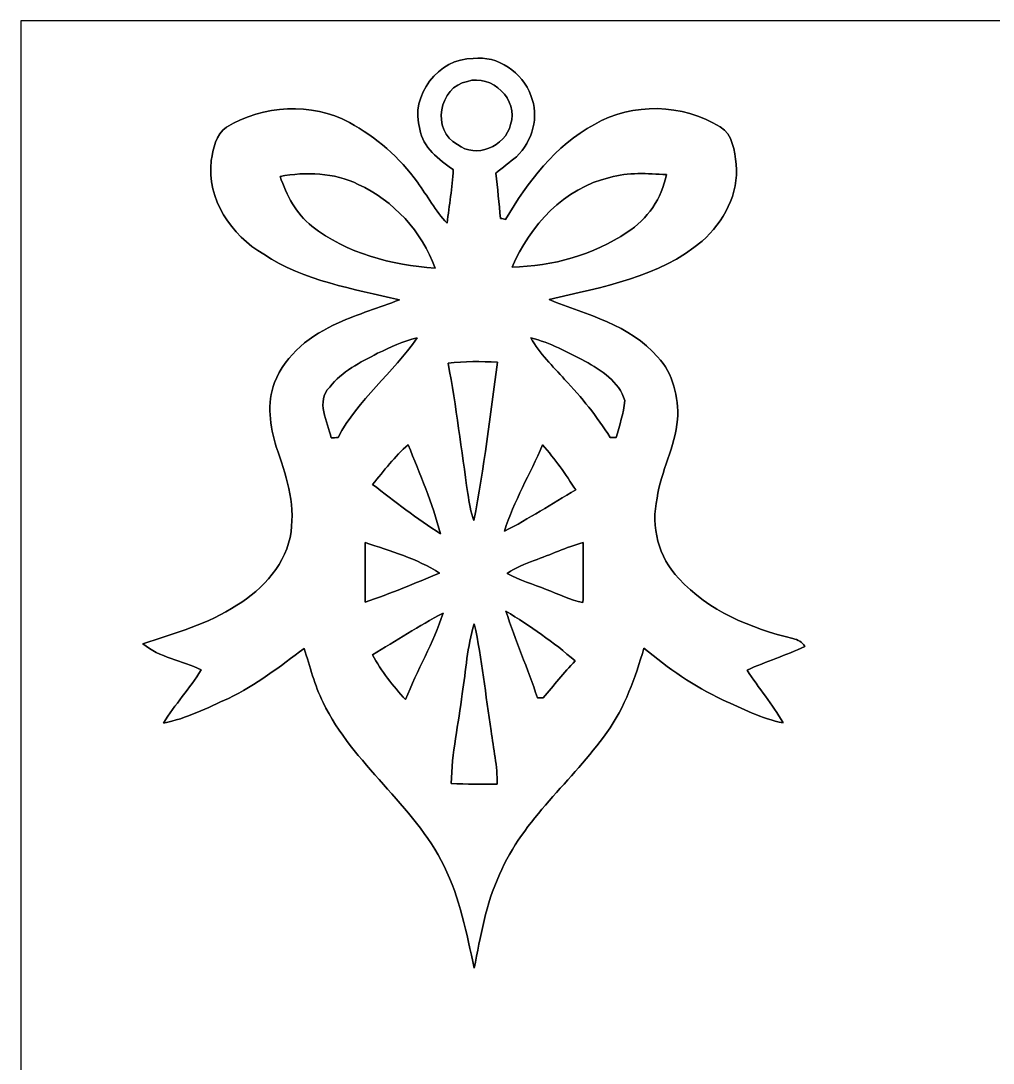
# Model space of a CAD drawing. Header units: centimetres. Extents: x -16.8 to 16.8, y -16.7 to 16.7.
# Drawn here: x -16.77 to -1.22, y 0 to 16.67 of the extents above; entities that cross this region are included whole.
import ezdxf

# ---------------------------------------------------------------- set-up
doc = ezdxf.new("R2010")
doc.units = ezdxf.units.CM
doc.header["$MEASUREMENT"] = 0
doc.layers.add('Layer 1', color=7, linetype='Continuous')

msp = doc.modelspace()

# ---------------------------------------------------------------- linework, layer by layer
at = {"layer": 'Layer 1', "color": 7}
for points, knots in [([(-16.77458, 16.66875), (-16.77458, 16.66875), (16.77458, 16.66875), (16.77458, 16.66875), (16.77458, 16.66875), (16.77458, 16.66875), (16.77458, -16.66875), (16.77458, -16.66875), (16.77458, -16.66875), (16.77458, -16.66875), (-16.77458, -16.66875), (-16.77458, -16.66875), (-16.77458, -16.66875), (-16.77458, -16.66875), (-16.77458, 16.66875), (-16.77458, 16.66875), (-16.77458, 16.66875), (-16.77458, 16.66875), (-16.77458, 16.66875), (-16.77458, 16.66875)], [0, 0, 0, 0, 0.16666667, 0.16666667, 0.16666667, 0.16666667, 0.33333333, 0.33333333, 0.33333333, 0.33333333, 0.5, 0.5, 0.5, 0.5, 0.66666667, 0.66666667, 0.66666667, 0.66666667, 1, 1, 1, 1]), ([(-10.39283, 14.93837), (-10.34627, 14.64204), (-10.0898, 14.44766), (-9.85873, 14.28962), (-9.85873, 14.28962), (-9.87813, 14.00246), (-9.92046, 13.71776), (-9.95786, 13.43272), (-9.95786, 13.43272), (-10.14483, 13.62851), (-10.27183, 13.87052), (-10.43164, 14.08677), (-10.43164, 14.08677), (-10.71316, 14.4847), (-11.09345, 14.80785), (-11.51961, 15.04174), (-11.51961, 15.04174), (-12.12674, 15.37123), (-12.90249, 15.32361), (-13.48811, 14.96836), (-13.48811, 14.96836), (-13.65885, 14.85124), (-13.69519, 14.62334), (-13.73082, 14.43531), (-13.73082, 14.43531), (-13.80208, 13.81654), (-13.40803, 13.23799), (-12.89015, 12.93566), (-12.89015, 12.93566), (-12.24386, 12.5035), (-11.46175, 12.38638), (-10.72127, 12.20858), (-10.72127, 12.20858), (-11.04336, 12.07735), (-11.38026, 11.98492), (-11.69635, 11.83781), (-11.69635, 11.83781), (-12.12956, 11.65049), (-12.54478, 11.33651), (-12.71729, 10.88249), (-12.71729, 10.88249), (-12.84923, 10.55335), (-12.78537, 10.1854), (-12.68942, 9.85485), (-12.68942, 9.85485), (-12.53702, 9.42093), (-12.38673, 8.9662), (-12.45376, 8.49877), (-12.45376, 8.49877), (-12.51938, 7.99112), (-12.90003, 7.58296), (-13.32054, 7.32331), (-13.32054, 7.32331), (-13.77738, 7.02169), (-14.30867, 6.87529), (-14.82231, 6.70772), (-14.82231, 6.70772), (-14.56055, 6.48159), (-14.19331, 6.4456), (-13.89204, 6.28756), (-13.89204, 6.28756), (-14.07301, 5.99052), (-14.31325, 5.73476), (-14.49352, 5.43736), (-14.49352, 5.43736), (-14.12734, 5.51145), (-13.79079, 5.68078), (-13.45283, 5.83424), (-13.45283, 5.83424), (-13.01397, 6.04273), (-12.63121, 6.34506), (-12.2428, 6.63257), (-12.2428, 6.63257), (-12.15143, 6.34224), (-12.07876, 6.04238), (-11.94082, 5.76897), (-11.94082, 5.76897), (-11.46281, 4.77802), (-10.49373, 4.13773), (-10.00584, 3.15172), (-10.00584, 3.15172), (-9.75395, 2.63948), (-9.64318, 2.07363), (-9.52465, 1.51941), (-9.52465, 1.51941), (-9.41952, 2.02565), (-9.34191, 2.54388), (-9.11825, 3.0159), (-9.11825, 3.0159), (-8.74113, 3.90878), (-7.95232, 4.51203), (-7.4041, 5.28673), (-7.4041, 5.28673), (-7.11235, 5.68995), (-6.94619, 6.16514), (-6.80932, 6.63892), (-6.80932, 6.63892), (-6.42408, 6.31472), (-6.00957, 6.02298), (-5.55096, 5.81096), (-5.55096, 5.81096), (-5.23699, 5.6702), (-4.92548, 5.50898), (-4.58541, 5.4416), (-4.58541, 5.4416), (-4.75121, 5.7404), (-4.98052, 5.99687), (-5.15902, 6.28721), (-5.15902, 6.28721), (-4.85599, 6.42161), (-4.53919, 6.52216), (-4.23863, 6.66256), (-4.23863, 6.66256), (-4.27284, 6.73806), (-4.35081, 6.77122), (-4.4263, 6.79027), (-4.4263, 6.79027), (-5.0994, 6.95325), (-5.77744, 7.23018), (-6.25299, 7.75229), (-6.25299, 7.75229), (-6.57648, 8.08531), (-6.70101, 8.58449), (-6.59977, 9.03429), (-6.59977, 9.03429), (-6.53521, 9.46573), (-6.31366, 9.85873), (-6.27168, 10.29476), (-6.27168, 10.29476), (-6.25299, 10.65283), (-6.34189, 11.02607), (-6.59024, 11.2963), (-6.59024, 11.2963), (-7.03298, 11.81065), (-7.72336, 11.96446), (-8.32591, 12.21176), (-8.32591, 12.21176), (-7.47924, 12.41531), (-6.56343, 12.56101), (-5.87904, 13.14626), (-5.87904, 13.14626), (-5.53508, 13.45177), (-5.2892, 13.90579), (-5.33329, 14.3764), (-5.33329, 14.3764), (-5.3654, 14.58489), (-5.38409, 14.85688), (-5.59294, 14.97295), (-5.59294, 14.97295), (-6.18984, 15.34372), (-6.99347, 15.36771), (-7.60236, 15.01105), (-7.60236, 15.01105), (-8.22607, 14.67414), (-8.66916, 14.09382), (-9.02159, 13.4941), (-9.02159, 13.4941), (-9.04205, 13.49834), (-9.08262, 13.50645), (-9.10308, 13.51033), (-9.10308, 13.51033), (-9.12671, 13.75163), (-9.15035, 13.99258), (-9.17998, 14.23317), (-9.17998, 14.23317), (-9.06921, 14.32031), (-8.95738, 14.40568), (-8.84943, 14.49634), (-8.84943, 14.49634), (-8.59155, 14.7387), (-8.47901, 15.14193), (-8.61766, 15.47424), (-8.61766, 15.47424), (-8.75101, 15.84113), (-9.14612, 16.12089), (-9.54193, 16.06691), (-9.54193, 16.06691), (-10.09333, 16.07256), (-10.55934, 15.47248), (-10.39283, 14.93837), (-10.39283, 14.93837), (-10.39283, 14.93837), (-10.39283, 14.93837), (-10.39283, 14.93837)], [0, 0, 0, 0, 0.0212766, 0.0212766, 0.0212766, 0.0212766, 0.04255319, 0.04255319, 0.04255319, 0.04255319, 0.06382979, 0.06382979, 0.06382979, 0.06382979, 0.08510638, 0.08510638, 0.08510638, 0.08510638, 0.10638298, 0.10638298, 0.10638298, 0.10638298, 0.12765957, 0.12765957, 0.12765957, 0.12765957, 0.14893617, 0.14893617, 0.14893617, 0.14893617, 0.17021277, 0.17021277, 0.17021277, 0.17021277, 0.19148936, 0.19148936, 0.19148936, 0.19148936, 0.21276596, 0.21276596, 0.21276596, 0.21276596, 0.23404255, 0.23404255, 0.23404255, 0.23404255, 0.25531915, 0.25531915, 0.25531915, 0.25531915, 0.27659574, 0.27659574, 0.27659574, 0.27659574, 0.29787234, 0.29787234, 0.29787234, 0.29787234, 0.31914894, 0.31914894, 0.31914894, 0.31914894, 0.34042553, 0.34042553, 0.34042553, 0.34042553, 0.36170213, 0.36170213, 0.36170213, 0.36170213, 0.38297872, 0.38297872, 0.38297872, 0.38297872, 0.40425532, 0.40425532, 0.40425532, 0.40425532, 0.42553191, 0.42553191, 0.42553191, 0.42553191, 0.44680851, 0.44680851, 0.44680851, 0.44680851, 0.46808511, 0.46808511, 0.46808511, 0.46808511, 0.4893617, 0.4893617, 0.4893617, 0.4893617, 0.5106383, 0.5106383, 0.5106383, 0.5106383, 0.53191489, 0.53191489, 0.53191489, 0.53191489, 0.55319149, 0.55319149, 0.55319149, 0.55319149, 0.57446809, 0.57446809, 0.57446809, 0.57446809, 0.59574468, 0.59574468, 0.59574468, 0.59574468, 0.61702128, 0.61702128, 0.61702128, 0.61702128, 0.63829787, 0.63829787, 0.63829787, 0.63829787, 0.65957447, 0.65957447, 0.65957447, 0.65957447, 0.68085106, 0.68085106, 0.68085106, 0.68085106, 0.70212766, 0.70212766, 0.70212766, 0.70212766, 0.72340426, 0.72340426, 0.72340426, 0.72340426, 0.74468085, 0.74468085, 0.74468085, 0.74468085, 0.76595745, 0.76595745, 0.76595745, 0.76595745, 0.78723404, 0.78723404, 0.78723404, 0.78723404, 0.80851064, 0.80851064, 0.80851064, 0.80851064, 0.82978723, 0.82978723, 0.82978723, 0.82978723, 0.85106383, 0.85106383, 0.85106383, 0.85106383, 0.87234043, 0.87234043, 0.87234043, 0.87234043, 0.89361702, 0.89361702, 0.89361702, 0.89361702, 0.91489362, 0.91489362, 0.91489362, 0.91489362, 0.93617021, 0.93617021, 0.93617021, 0.93617021, 0.95744681, 0.95744681, 0.95744681, 0.95744681, 1, 1, 1, 1]), ([(-9.63366, 15.70073), (-9.24313, 15.8242), (-8.80639, 15.40545), (-8.94115, 15.01069), (-8.94115, 15.01069), (-9.02441, 14.66003), (-9.50242, 14.45719), (-9.79029, 14.69249), (-9.79029, 14.69249), (-10.21856, 14.90839), (-10.08662, 15.61853), (-9.63366, 15.70073)], [0, 0, 0, 0, 0.25, 0.25, 0.25, 0.25, 0.5, 0.5, 0.5, 0.5, 1, 1, 1, 1]), ([(-12.62944, 14.18131), (-12.21352, 14.25751), (-11.76408, 14.2427), (-11.37885, 14.05361), (-11.37885, 14.05361), (-10.81405, 13.79396), (-10.35826, 13.30007), (-10.15083, 12.71305), (-10.15083, 12.71305), (-10.8458, 12.76738), (-11.56441, 12.94306), (-12.11827, 13.38756), (-12.11827, 13.38756), (-12.37968, 13.57912), (-12.52185, 13.88427), (-12.62944, 14.18131)], [0, 0, 0, 0, 0.2, 0.2, 0.2, 0.2, 0.4, 0.4, 0.4, 0.4, 0.6, 0.6, 0.6, 0.6, 1, 1, 1, 1]), ([(-7.35542, 14.16226), (-7.06191, 14.25046), (-6.75217, 14.22506), (-6.45019, 14.21095), (-6.45019, 14.21095), (-6.51898, 13.83347), (-6.75569, 13.49375), (-7.07743, 13.28843), (-7.07743, 13.28843), (-7.61824, 12.92437), (-8.27052, 12.74586), (-8.91893, 12.72893), (-8.91893, 12.72893), (-8.63459, 13.39144), (-8.08073, 14.00034), (-7.35542, 14.16226)], [0, 0, 0, 0, 0.2, 0.2, 0.2, 0.2, 0.4, 0.4, 0.4, 0.4, 0.6, 0.6, 0.6, 0.6, 1, 1, 1, 1]), ([(-11.06981, 11.35168), (-10.86485, 11.44658), (-10.66024, 11.54924), (-10.43764, 11.59792), (-10.43764, 11.59792), (-10.82216, 11.03842), (-11.38096, 10.61438), (-11.70199, 10.00725), (-11.70199, 10.00725), (-11.72916, 10.00513), (-11.78313, 10.00054), (-11.80994, 9.99807), (-11.80994, 9.99807), (-11.86498, 10.25701), (-12.06429, 10.58333), (-11.83569, 10.81264), (-11.83569, 10.81264), (-11.63884, 11.06276), (-11.3471, 11.20881), (-11.06981, 11.35168)], [0, 0, 0, 0, 0.16666667, 0.16666667, 0.16666667, 0.16666667, 0.33333333, 0.33333333, 0.33333333, 0.33333333, 0.5, 0.5, 0.5, 0.5, 0.66666667, 0.66666667, 0.66666667, 0.66666667, 1, 1, 1, 1]), ([(-8.61589, 11.59898), (-8.31109, 11.52066), (-8.02958, 11.37285), (-7.75335, 11.22609), (-7.75335, 11.22609), (-7.49018, 11.07969), (-7.20901, 10.90189), (-7.11518, 10.59533), (-7.11518, 10.59533), (-7.1314, 10.39319), (-7.20161, 10.19845), (-7.25629, 10.00337), (-7.25629, 10.00337), (-7.27922, 10.00407), (-7.32473, 10.00548), (-7.34766, 10.00584), (-7.34766, 10.00584), (-7.55932, 10.33992), (-7.80768, 10.6486), (-8.07932, 10.93505), (-8.07932, 10.93505), (-8.26523, 11.14954), (-8.48325, 11.34427), (-8.61589, 11.59898)], [0, 0, 0, 0, 0.14285714, 0.14285714, 0.14285714, 0.14285714, 0.28571429, 0.28571429, 0.28571429, 0.28571429, 0.42857143, 0.42857143, 0.42857143, 0.42857143, 0.57142857, 0.57142857, 0.57142857, 0.57142857, 0.71428571, 0.71428571, 0.71428571, 0.71428571, 1, 1, 1, 1]), ([(-9.94128, 11.19188), (-9.68058, 11.23139), (-9.41493, 11.21939), (-9.15176, 11.21163), (-9.15176, 11.21163), (-9.26571, 10.36496), (-9.36872, 9.51477), (-9.52959, 8.67586), (-9.52959, 8.67586), (-9.58003, 8.81486), (-9.60332, 8.96197), (-9.6266, 9.10766), (-9.6266, 9.10766), (-9.72608, 9.80299), (-9.81216, 10.50114), (-9.94128, 11.19188)], [0, 0, 0, 0, 0.2, 0.2, 0.2, 0.2, 0.4, 0.4, 0.4, 0.4, 0.6, 0.6, 0.6, 0.6, 1, 1, 1, 1]), ([(-11.14954, 9.25583), (-10.96539, 9.47208), (-10.79641, 9.70421), (-10.58016, 9.89012), (-10.58016, 9.89012), (-10.39283, 9.42164), (-10.18999, 8.95491), (-10.06299, 8.46596), (-10.06299, 8.46596), (-10.44081, 8.70656), (-10.79571, 8.98207), (-11.14954, 9.25583)], [0, 0, 0, 0, 0.25, 0.25, 0.25, 0.25, 0.5, 0.5, 0.5, 0.5, 1, 1, 1, 1]), ([(-8.42998, 9.88589), (-8.23066, 9.66364), (-8.06203, 9.41705), (-7.90152, 9.16658), (-7.90152, 9.16658), (-8.28428, 8.95138), (-8.6487, 8.70267), (-9.04169, 8.50724), (-9.04169, 8.50724), (-8.89071, 8.98666), (-8.62965, 9.42516), (-8.42998, 9.88589)], [0, 0, 0, 0, 0.25, 0.25, 0.25, 0.25, 0.5, 0.5, 0.5, 0.5, 1, 1, 1, 1]), ([(-11.26808, 8.3252), (-10.86097, 8.19291), (-10.44152, 8.06591), (-10.07674, 7.83837), (-10.07674, 7.83837), (-10.46903, 7.67221), (-10.8645, 7.51205), (-11.26702, 7.37164), (-11.26702, 7.37164), (-11.27054, 7.6895), (-11.2709, 8.00735), (-11.26808, 8.3252)], [0, 0, 0, 0, 0.25, 0.25, 0.25, 0.25, 0.5, 0.5, 0.5, 0.5, 1, 1, 1, 1]), ([(-8.56615, 8.03734), (-8.30545, 8.13506), (-8.04933, 8.24618), (-7.78263, 8.32767), (-7.78263, 8.32767), (-7.77946, 8.00664), (-7.77981, 7.68562), (-7.78475, 7.36424), (-7.78475, 7.36424), (-7.98936, 7.40692), (-8.17704, 7.50252), (-8.37212, 7.57449), (-8.37212, 7.57449), (-8.57956, 7.66092), (-8.79828, 7.72125), (-8.99513, 7.83131), (-8.99513, 7.83131), (-8.86672, 7.92727), (-8.71361, 7.97948), (-8.56615, 8.03734)], [0, 0, 0, 0, 0.16666667, 0.16666667, 0.16666667, 0.16666667, 0.33333333, 0.33333333, 0.33333333, 0.33333333, 0.5, 0.5, 0.5, 0.5, 0.66666667, 0.66666667, 0.66666667, 0.66666667, 1, 1, 1, 1]), ([(-11.15095, 6.52956), (-10.77524, 6.75358), (-10.40694, 6.99064), (-10.02206, 7.19878), (-10.02206, 7.19878), (-10.17305, 6.71865), (-10.44116, 6.28368), (-10.62038, 5.81343), (-10.62038, 5.81343), (-10.82252, 6.03179), (-11.0109, 6.26639), (-11.15095, 6.52956)], [0, 0, 0, 0, 0.25, 0.25, 0.25, 0.25, 0.5, 0.5, 0.5, 0.5, 1, 1, 1, 1]), ([(-9.01665, 7.22912), (-8.63, 6.99135), (-8.25218, 6.73276), (-7.91069, 6.4322), (-7.91069, 6.4322), (-8.08743, 6.24134), (-8.255, 6.04273), (-8.41904, 5.84129), (-8.41904, 5.84129), (-8.44268, 5.84129), (-8.48924, 5.84129), (-8.51288, 5.84165), (-8.51288, 5.84165), (-8.66669, 6.30908), (-8.86848, 6.75957), (-9.01665, 7.22912)], [0, 0, 0, 0, 0.2, 0.2, 0.2, 0.2, 0.4, 0.4, 0.4, 0.4, 0.6, 0.6, 0.6, 0.6, 1, 1, 1, 1]), ([(-9.71621, 5.90868), (-9.65412, 6.28121), (-9.63789, 6.66327), (-9.52324, 7.02522), (-9.52324, 7.02522), (-9.39729, 6.46112), (-9.34614, 5.88398), (-9.25195, 5.31424), (-9.25195, 5.31424), (-9.21667, 5.03026), (-9.15176, 4.74733), (-9.1567, 4.45982), (-9.1567, 4.45982), (-9.40188, 4.46299), (-9.64671, 4.46123), (-9.89154, 4.47146), (-9.89154, 4.47146), (-9.88448, 4.95582), (-9.77159, 5.42925), (-9.71621, 5.90868)], [0, 0, 0, 0, 0.16666667, 0.16666667, 0.16666667, 0.16666667, 0.33333333, 0.33333333, 0.33333333, 0.33333333, 0.5, 0.5, 0.5, 0.5, 0.66666667, 0.66666667, 0.66666667, 0.66666667, 1, 1, 1, 1])]:
    msp.add_open_spline(points, degree=3, knots=knots, dxfattribs=at)
at = {"layer": 'Layer 1', "color": 251}
for points, knots in [([(-10.39283, 14.93837), (-10.55934, 15.47248), (-10.09333, 16.07256), (-9.54193, 16.06691), (-9.54193, 16.06691), (-9.14612, 16.12089), (-8.75101, 15.84113), (-8.61766, 15.47424), (-8.61766, 15.47424), (-8.47901, 15.14193), (-8.59155, 14.7387), (-8.84943, 14.49634), (-8.84943, 14.49634), (-8.95738, 14.40568), (-9.06921, 14.32031), (-9.17998, 14.23317), (-9.17998, 14.23317), (-9.15035, 13.99258), (-9.12671, 13.75163), (-9.10308, 13.51033), (-9.10308, 13.51033), (-9.08262, 13.50645), (-9.04205, 13.49834), (-9.02159, 13.4941), (-9.02159, 13.4941), (-8.66916, 14.09382), (-8.22607, 14.67414), (-7.60236, 15.01105), (-7.60236, 15.01105), (-6.99347, 15.36771), (-6.18984, 15.34372), (-5.59294, 14.97295), (-5.59294, 14.97295), (-5.38409, 14.85688), (-5.3654, 14.58489), (-5.33329, 14.3764), (-5.33329, 14.3764), (-5.2892, 13.90579), (-5.53508, 13.45177), (-5.87904, 13.14626), (-5.87904, 13.14626), (-6.56343, 12.56101), (-7.47924, 12.41531), (-8.32591, 12.21176), (-8.32591, 12.21176), (-7.72336, 11.96446), (-7.03298, 11.81065), (-6.59024, 11.2963), (-6.59024, 11.2963), (-6.34189, 11.02607), (-6.25299, 10.65283), (-6.27168, 10.29476), (-6.27168, 10.29476), (-6.31366, 9.85873), (-6.53521, 9.46573), (-6.59977, 9.03429), (-6.59977, 9.03429), (-6.70101, 8.58449), (-6.57648, 8.08531), (-6.25299, 7.75229), (-6.25299, 7.75229), (-5.77744, 7.23018), (-5.0994, 6.95325), (-4.4263, 6.79027), (-4.4263, 6.79027), (-4.35081, 6.77122), (-4.27284, 6.73806), (-4.23863, 6.66256), (-4.23863, 6.66256), (-4.53919, 6.52216), (-4.85599, 6.42161), (-5.15902, 6.28721), (-5.15902, 6.28721), (-4.98052, 5.99687), (-4.75121, 5.7404), (-4.58541, 5.4416), (-4.58541, 5.4416), (-4.92548, 5.50898), (-5.23699, 5.6702), (-5.55096, 5.81096), (-5.55096, 5.81096), (-6.00957, 6.02298), (-6.42408, 6.31472), (-6.80932, 6.63892), (-6.80932, 6.63892), (-6.94619, 6.16514), (-7.11235, 5.68995), (-7.4041, 5.28673), (-7.4041, 5.28673), (-7.95232, 4.51203), (-8.74113, 3.90878), (-9.11825, 3.0159), (-9.11825, 3.0159), (-9.34191, 2.54388), (-9.41952, 2.02565), (-9.52465, 1.51941), (-9.52465, 1.51941), (-9.64318, 2.07363), (-9.75395, 2.63948), (-10.00584, 3.15172), (-10.00584, 3.15172), (-10.49373, 4.13773), (-11.46281, 4.77802), (-11.94082, 5.76897), (-11.94082, 5.76897), (-12.07876, 6.04238), (-12.15143, 6.34224), (-12.2428, 6.63257), (-12.2428, 6.63257), (-12.63121, 6.34506), (-13.01397, 6.04273), (-13.45283, 5.83424), (-13.45283, 5.83424), (-13.79079, 5.68078), (-14.12734, 5.51145), (-14.49352, 5.43736), (-14.49352, 5.43736), (-14.31325, 5.73476), (-14.07301, 5.99052), (-13.89204, 6.28756), (-13.89204, 6.28756), (-14.19331, 6.4456), (-14.56055, 6.48159), (-14.82231, 6.70772), (-14.82231, 6.70772), (-14.30867, 6.87529), (-13.77738, 7.02169), (-13.32054, 7.32331), (-13.32054, 7.32331), (-12.90003, 7.58296), (-12.51938, 7.99112), (-12.45376, 8.49877), (-12.45376, 8.49877), (-12.38673, 8.9662), (-12.53702, 9.42093), (-12.68942, 9.85485), (-12.68942, 9.85485), (-12.78537, 10.1854), (-12.84923, 10.55335), (-12.71729, 10.88249), (-12.71729, 10.88249), (-12.54478, 11.33651), (-12.12956, 11.65049), (-11.69635, 11.83781), (-11.69635, 11.83781), (-11.38026, 11.98492), (-11.04336, 12.07735), (-10.72127, 12.20858), (-10.72127, 12.20858), (-11.46175, 12.38638), (-12.24386, 12.5035), (-12.89015, 12.93566), (-12.89015, 12.93566), (-13.40803, 13.23799), (-13.80208, 13.81654), (-13.73082, 14.43531), (-13.73082, 14.43531), (-13.69519, 14.62334), (-13.65885, 14.85124), (-13.48811, 14.96836), (-13.48811, 14.96836), (-12.90249, 15.32361), (-12.12674, 15.37123), (-11.51961, 15.04174), (-11.51961, 15.04174), (-11.09345, 14.80785), (-10.71316, 14.4847), (-10.43164, 14.08677), (-10.43164, 14.08677), (-10.27183, 13.87052), (-10.14483, 13.62851), (-9.95786, 13.43272), (-9.95786, 13.43272), (-9.92046, 13.71776), (-9.87813, 14.00246), (-9.85873, 14.28962), (-9.85873, 14.28962), (-10.0898, 14.44766), (-10.34627, 14.64204), (-10.39283, 14.93837), (-10.39283, 14.93837), (-10.39283, 14.93837), (-10.39283, 14.93837), (-10.39283, 14.93837)], [0, 0, 0, 0, 0.0212766, 0.0212766, 0.0212766, 0.0212766, 0.04255319, 0.04255319, 0.04255319, 0.04255319, 0.06382979, 0.06382979, 0.06382979, 0.06382979, 0.08510638, 0.08510638, 0.08510638, 0.08510638, 0.10638298, 0.10638298, 0.10638298, 0.10638298, 0.12765957, 0.12765957, 0.12765957, 0.12765957, 0.14893617, 0.14893617, 0.14893617, 0.14893617, 0.17021277, 0.17021277, 0.17021277, 0.17021277, 0.19148936, 0.19148936, 0.19148936, 0.19148936, 0.21276596, 0.21276596, 0.21276596, 0.21276596, 0.23404255, 0.23404255, 0.23404255, 0.23404255, 0.25531915, 0.25531915, 0.25531915, 0.25531915, 0.27659574, 0.27659574, 0.27659574, 0.27659574, 0.29787234, 0.29787234, 0.29787234, 0.29787234, 0.31914894, 0.31914894, 0.31914894, 0.31914894, 0.34042553, 0.34042553, 0.34042553, 0.34042553, 0.36170213, 0.36170213, 0.36170213, 0.36170213, 0.38297872, 0.38297872, 0.38297872, 0.38297872, 0.40425532, 0.40425532, 0.40425532, 0.40425532, 0.42553191, 0.42553191, 0.42553191, 0.42553191, 0.44680851, 0.44680851, 0.44680851, 0.44680851, 0.46808511, 0.46808511, 0.46808511, 0.46808511, 0.4893617, 0.4893617, 0.4893617, 0.4893617, 0.5106383, 0.5106383, 0.5106383, 0.5106383, 0.53191489, 0.53191489, 0.53191489, 0.53191489, 0.55319149, 0.55319149, 0.55319149, 0.55319149, 0.57446809, 0.57446809, 0.57446809, 0.57446809, 0.59574468, 0.59574468, 0.59574468, 0.59574468, 0.61702128, 0.61702128, 0.61702128, 0.61702128, 0.63829787, 0.63829787, 0.63829787, 0.63829787, 0.65957447, 0.65957447, 0.65957447, 0.65957447, 0.68085106, 0.68085106, 0.68085106, 0.68085106, 0.70212766, 0.70212766, 0.70212766, 0.70212766, 0.72340426, 0.72340426, 0.72340426, 0.72340426, 0.74468085, 0.74468085, 0.74468085, 0.74468085, 0.76595745, 0.76595745, 0.76595745, 0.76595745, 0.78723404, 0.78723404, 0.78723404, 0.78723404, 0.80851064, 0.80851064, 0.80851064, 0.80851064, 0.82978723, 0.82978723, 0.82978723, 0.82978723, 0.85106383, 0.85106383, 0.85106383, 0.85106383, 0.87234043, 0.87234043, 0.87234043, 0.87234043, 0.89361702, 0.89361702, 0.89361702, 0.89361702, 0.91489362, 0.91489362, 0.91489362, 0.91489362, 0.93617021, 0.93617021, 0.93617021, 0.93617021, 0.95744681, 0.95744681, 0.95744681, 0.95744681, 1, 1, 1, 1]), ([(-9.63366, 15.70073), (-10.08662, 15.61853), (-10.21856, 14.90839), (-9.79029, 14.69249), (-9.79029, 14.69249), (-9.50242, 14.45719), (-9.02441, 14.66003), (-8.94115, 15.01069), (-8.94115, 15.01069), (-8.80639, 15.40545), (-9.24313, 15.8242), (-9.63366, 15.70073), (-9.63366, 15.70073), (-9.63366, 15.70073), (-9.63366, 15.70073), (-9.63366, 15.70073)], [0, 0, 0, 0, 0.2, 0.2, 0.2, 0.2, 0.4, 0.4, 0.4, 0.4, 0.6, 0.6, 0.6, 0.6, 1, 1, 1, 1]), ([(-12.62944, 14.18131), (-12.52185, 13.88427), (-12.37968, 13.57912), (-12.11827, 13.38756), (-12.11827, 13.38756), (-11.56441, 12.94306), (-10.8458, 12.76738), (-10.15083, 12.71305), (-10.15083, 12.71305), (-10.35826, 13.30007), (-10.81405, 13.79396), (-11.37885, 14.05361), (-11.37885, 14.05361), (-11.76408, 14.2427), (-12.21352, 14.25751), (-12.62944, 14.18131), (-12.62944, 14.18131), (-12.62944, 14.18131), (-12.62944, 14.18131), (-12.62944, 14.18131)], [0, 0, 0, 0, 0.16666667, 0.16666667, 0.16666667, 0.16666667, 0.33333333, 0.33333333, 0.33333333, 0.33333333, 0.5, 0.5, 0.5, 0.5, 0.66666667, 0.66666667, 0.66666667, 0.66666667, 1, 1, 1, 1]), ([(-7.35542, 14.16226), (-8.08073, 14.00034), (-8.63459, 13.39144), (-8.91893, 12.72893), (-8.91893, 12.72893), (-8.27052, 12.74586), (-7.61824, 12.92437), (-7.07743, 13.28843), (-7.07743, 13.28843), (-6.75569, 13.49375), (-6.51898, 13.83347), (-6.45019, 14.21095), (-6.45019, 14.21095), (-6.75217, 14.22506), (-7.06191, 14.25046), (-7.35542, 14.16226), (-7.35542, 14.16226), (-7.35542, 14.16226), (-7.35542, 14.16226), (-7.35542, 14.16226)], [0, 0, 0, 0, 0.16666667, 0.16666667, 0.16666667, 0.16666667, 0.33333333, 0.33333333, 0.33333333, 0.33333333, 0.5, 0.5, 0.5, 0.5, 0.66666667, 0.66666667, 0.66666667, 0.66666667, 1, 1, 1, 1]), ([(-11.06981, 11.35168), (-11.3471, 11.20881), (-11.63884, 11.06276), (-11.83569, 10.81264), (-11.83569, 10.81264), (-12.06429, 10.58333), (-11.86498, 10.25701), (-11.80994, 9.99807), (-11.80994, 9.99807), (-11.78313, 10.00054), (-11.72916, 10.00513), (-11.70199, 10.00725), (-11.70199, 10.00725), (-11.38096, 10.61438), (-10.82216, 11.03842), (-10.43764, 11.59792), (-10.43764, 11.59792), (-10.66024, 11.54924), (-10.86485, 11.44658), (-11.06981, 11.35168), (-11.06981, 11.35168), (-11.06981, 11.35168), (-11.06981, 11.35168), (-11.06981, 11.35168)], [0, 0, 0, 0, 0.14285714, 0.14285714, 0.14285714, 0.14285714, 0.28571429, 0.28571429, 0.28571429, 0.28571429, 0.42857143, 0.42857143, 0.42857143, 0.42857143, 0.57142857, 0.57142857, 0.57142857, 0.57142857, 0.71428571, 0.71428571, 0.71428571, 0.71428571, 1, 1, 1, 1]), ([(-8.61589, 11.59898), (-8.48325, 11.34427), (-8.26523, 11.14954), (-8.07932, 10.93505), (-8.07932, 10.93505), (-7.80768, 10.6486), (-7.55932, 10.33992), (-7.34766, 10.00584), (-7.34766, 10.00584), (-7.32473, 10.00548), (-7.27922, 10.00407), (-7.25629, 10.00337), (-7.25629, 10.00337), (-7.20161, 10.19845), (-7.1314, 10.39319), (-7.11518, 10.59533), (-7.11518, 10.59533), (-7.20901, 10.90189), (-7.49018, 11.07969), (-7.75335, 11.22609), (-7.75335, 11.22609), (-8.02958, 11.37285), (-8.31109, 11.52066), (-8.61589, 11.59898), (-8.61589, 11.59898), (-8.61589, 11.59898), (-8.61589, 11.59898), (-8.61589, 11.59898)], [0, 0, 0, 0, 0.125, 0.125, 0.125, 0.125, 0.25, 0.25, 0.25, 0.25, 0.375, 0.375, 0.375, 0.375, 0.5, 0.5, 0.5, 0.5, 0.625, 0.625, 0.625, 0.625, 0.75, 0.75, 0.75, 0.75, 1, 1, 1, 1]), ([(-9.94128, 11.19188), (-9.81216, 10.50114), (-9.72608, 9.80299), (-9.6266, 9.10766), (-9.6266, 9.10766), (-9.60332, 8.96197), (-9.58003, 8.81486), (-9.52959, 8.67586), (-9.52959, 8.67586), (-9.36872, 9.51477), (-9.26571, 10.36496), (-9.15176, 11.21163), (-9.15176, 11.21163), (-9.41493, 11.21939), (-9.68058, 11.23139), (-9.94128, 11.19188), (-9.94128, 11.19188), (-9.94128, 11.19188), (-9.94128, 11.19188), (-9.94128, 11.19188)], [0, 0, 0, 0, 0.16666667, 0.16666667, 0.16666667, 0.16666667, 0.33333333, 0.33333333, 0.33333333, 0.33333333, 0.5, 0.5, 0.5, 0.5, 0.66666667, 0.66666667, 0.66666667, 0.66666667, 1, 1, 1, 1]), ([(-11.14954, 9.25583), (-10.79571, 8.98207), (-10.44081, 8.70656), (-10.06299, 8.46596), (-10.06299, 8.46596), (-10.18999, 8.95491), (-10.39283, 9.42164), (-10.58016, 9.89012), (-10.58016, 9.89012), (-10.79641, 9.70421), (-10.96539, 9.47208), (-11.14954, 9.25583), (-11.14954, 9.25583), (-11.14954, 9.25583), (-11.14954, 9.25583), (-11.14954, 9.25583)], [0, 0, 0, 0, 0.2, 0.2, 0.2, 0.2, 0.4, 0.4, 0.4, 0.4, 0.6, 0.6, 0.6, 0.6, 1, 1, 1, 1]), ([(-8.42998, 9.88589), (-8.62965, 9.42516), (-8.89071, 8.98666), (-9.04169, 8.50724), (-9.04169, 8.50724), (-8.6487, 8.70267), (-8.28428, 8.95138), (-7.90152, 9.16658), (-7.90152, 9.16658), (-8.06203, 9.41705), (-8.23066, 9.66364), (-8.42998, 9.88589), (-8.42998, 9.88589), (-8.42998, 9.88589), (-8.42998, 9.88589), (-8.42998, 9.88589)], [0, 0, 0, 0, 0.2, 0.2, 0.2, 0.2, 0.4, 0.4, 0.4, 0.4, 0.6, 0.6, 0.6, 0.6, 1, 1, 1, 1]), ([(-11.26808, 8.3252), (-11.2709, 8.00735), (-11.27054, 7.6895), (-11.26702, 7.37164), (-11.26702, 7.37164), (-10.8645, 7.51205), (-10.46903, 7.67221), (-10.07674, 7.83837), (-10.07674, 7.83837), (-10.44152, 8.06591), (-10.86097, 8.19291), (-11.26808, 8.3252), (-11.26808, 8.3252), (-11.26808, 8.3252), (-11.26808, 8.3252), (-11.26808, 8.3252)], [0, 0, 0, 0, 0.2, 0.2, 0.2, 0.2, 0.4, 0.4, 0.4, 0.4, 0.6, 0.6, 0.6, 0.6, 1, 1, 1, 1]), ([(-8.56615, 8.03734), (-8.71361, 7.97948), (-8.86672, 7.92727), (-8.99513, 7.83131), (-8.99513, 7.83131), (-8.79828, 7.72125), (-8.57956, 7.66092), (-8.37212, 7.57449), (-8.37212, 7.57449), (-8.17704, 7.50252), (-7.98936, 7.40692), (-7.78475, 7.36424), (-7.78475, 7.36424), (-7.77981, 7.68562), (-7.77946, 8.00664), (-7.78263, 8.32767), (-7.78263, 8.32767), (-8.04933, 8.24618), (-8.30545, 8.13506), (-8.56615, 8.03734), (-8.56615, 8.03734), (-8.56615, 8.03734), (-8.56615, 8.03734), (-8.56615, 8.03734)], [0, 0, 0, 0, 0.14285714, 0.14285714, 0.14285714, 0.14285714, 0.28571429, 0.28571429, 0.28571429, 0.28571429, 0.42857143, 0.42857143, 0.42857143, 0.42857143, 0.57142857, 0.57142857, 0.57142857, 0.57142857, 0.71428571, 0.71428571, 0.71428571, 0.71428571, 1, 1, 1, 1]), ([(-11.15095, 6.52956), (-11.0109, 6.26639), (-10.82252, 6.03179), (-10.62038, 5.81343), (-10.62038, 5.81343), (-10.44116, 6.28368), (-10.17305, 6.71865), (-10.02206, 7.19878), (-10.02206, 7.19878), (-10.40694, 6.99064), (-10.77524, 6.75358), (-11.15095, 6.52956), (-11.15095, 6.52956), (-11.15095, 6.52956), (-11.15095, 6.52956), (-11.15095, 6.52956)], [0, 0, 0, 0, 0.2, 0.2, 0.2, 0.2, 0.4, 0.4, 0.4, 0.4, 0.6, 0.6, 0.6, 0.6, 1, 1, 1, 1]), ([(-9.01665, 7.22912), (-8.86848, 6.75957), (-8.66669, 6.30908), (-8.51288, 5.84165), (-8.51288, 5.84165), (-8.48924, 5.84129), (-8.44268, 5.84129), (-8.41904, 5.84129), (-8.41904, 5.84129), (-8.255, 6.04273), (-8.08743, 6.24134), (-7.91069, 6.4322), (-7.91069, 6.4322), (-8.25218, 6.73276), (-8.63, 6.99135), (-9.01665, 7.22912), (-9.01665, 7.22912), (-9.01665, 7.22912), (-9.01665, 7.22912), (-9.01665, 7.22912)], [0, 0, 0, 0, 0.16666667, 0.16666667, 0.16666667, 0.16666667, 0.33333333, 0.33333333, 0.33333333, 0.33333333, 0.5, 0.5, 0.5, 0.5, 0.66666667, 0.66666667, 0.66666667, 0.66666667, 1, 1, 1, 1]), ([(-9.71621, 5.90868), (-9.77159, 5.42925), (-9.88448, 4.95582), (-9.89154, 4.47146), (-9.89154, 4.47146), (-9.64671, 4.46123), (-9.40188, 4.46299), (-9.1567, 4.45982), (-9.1567, 4.45982), (-9.15176, 4.74733), (-9.21667, 5.03026), (-9.25195, 5.31424), (-9.25195, 5.31424), (-9.34614, 5.88398), (-9.39729, 6.46112), (-9.52324, 7.02522), (-9.52324, 7.02522), (-9.63789, 6.66327), (-9.65412, 6.28121), (-9.71621, 5.90868)], [0, 0, 0, 0, 0.16666667, 0.16666667, 0.16666667, 0.16666667, 0.33333333, 0.33333333, 0.33333333, 0.33333333, 0.5, 0.5, 0.5, 0.5, 0.66666667, 0.66666667, 0.66666667, 0.66666667, 1, 1, 1, 1])]:
    msp.add_open_spline(points, degree=3, knots=knots, dxfattribs=at)

doc.saveas('drawing.dxf')
